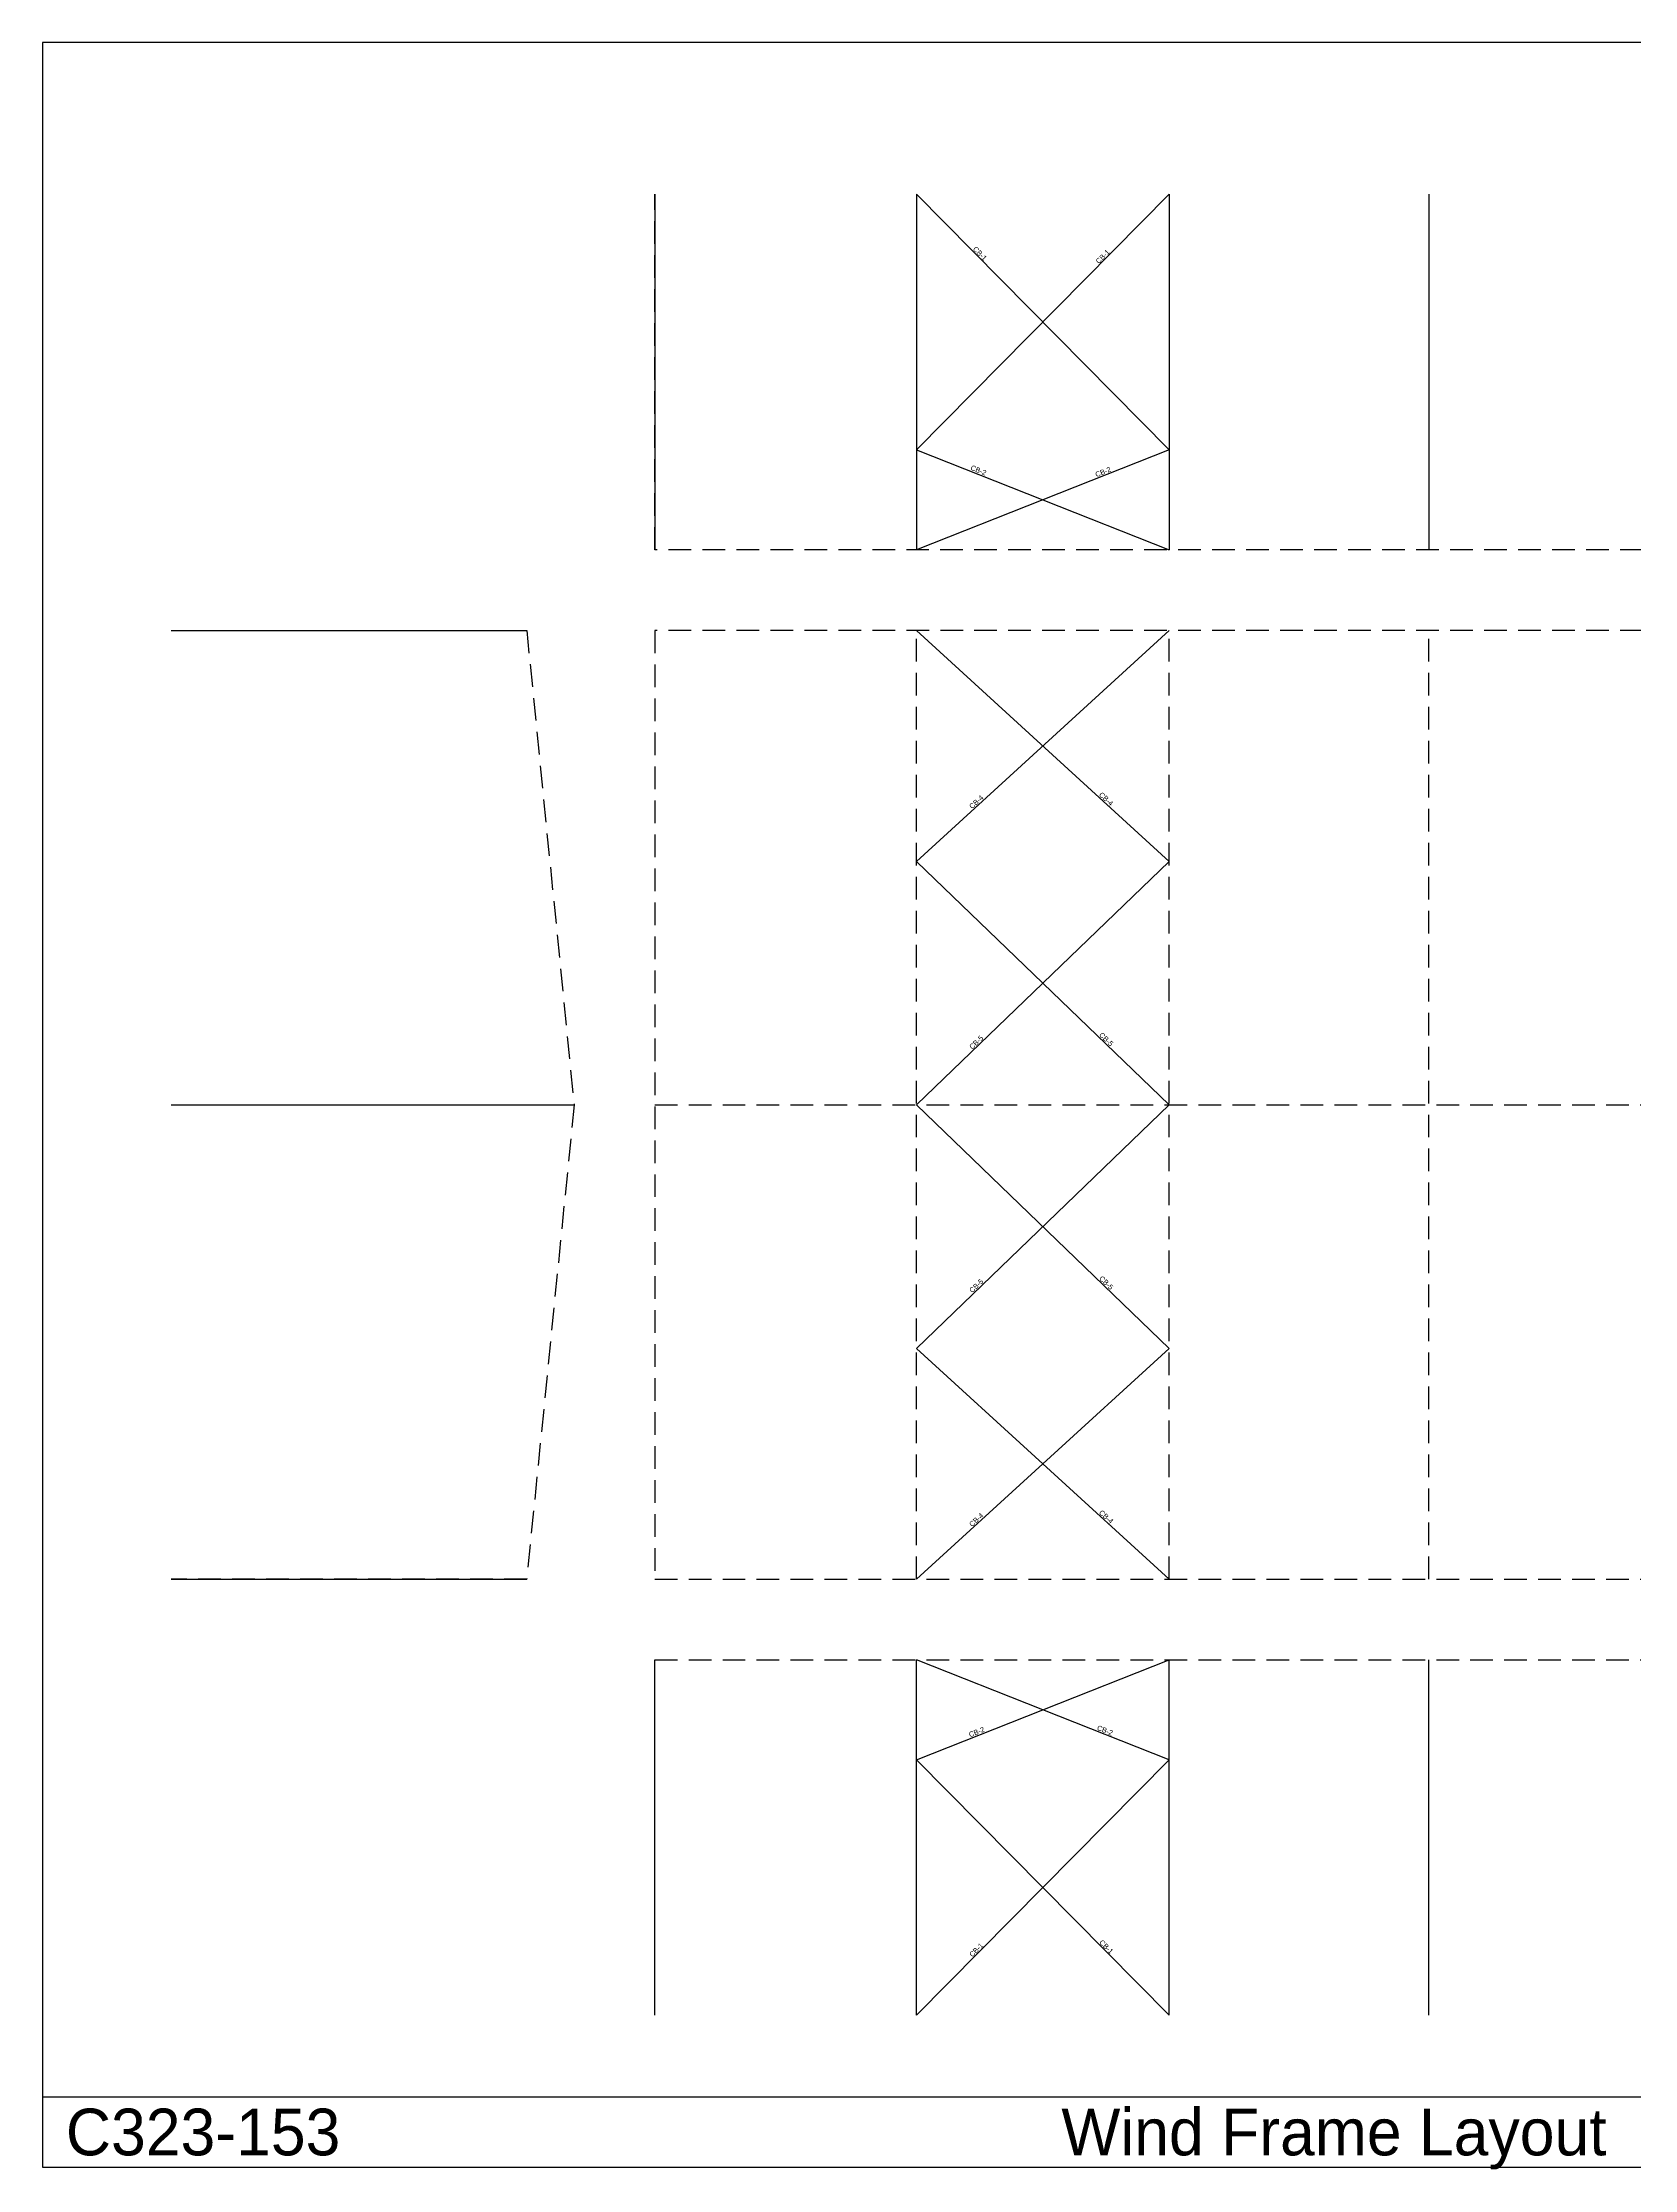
# Model space of a CAD drawing. Extents: x -14502 to 52587, y -13979 to 36394.
# Drawn here: x -14502 to 23210, y -13979 to 36394 of the extents above; entities that cross this region are included whole.
import ezdxf

# ---------------------------------------------------------------- set-up
doc = ezdxf.new("R2010")
doc.units = 0
doc.linetypes.add('CONTIN', pattern=[0])
doc.linetypes.add('DASHED', pattern=[805.05, 536.7, -268.35])
doc.layers.get('0').update_dxf_attribs({"linetype": 'CONTIN'})
for name, color, linetype in [('16', 7, 'CONTIN'), ('23', 7, 'DASHED'), ('3', 7, 'CONTIN'), ('4', 5, 'CONTIN'), ('8', 5, 'DASHED')]:
    doc.layers.add(name, color=color, linetype=linetype)

msp = doc.modelspace()

# ---------------------------------------------------------------- linework, layer by layer
for p, q in [((52586.668, 36394.324), (-14501.67, 36394.324)), ((-14501.67, 36394.324), (-14501.67, -13921.93)), ((-14501.67, -12261.493), (52586.668, -12261.493)), ((-14501.67, -13921.93), (52586.668, -13921.93))]:
    msp.add_line(p, q)
at = {"layer": '23'}
for p, q in [((6200, 0), (6200, 22470)), ((12190, 0), (12190, 22470)), ((18335, 0), (18335, 22470))]:
    msp.add_line(p, q, dxfattribs=at)
at = {"layer": '3'}
for p, q in [((12190.002, 32800.289), (6199.603, 26750.684)), ((6200.003, 32800.684), (12189.604, 26750.287)), ((12189.604, 26750.287), (6199.448, 24380.682)), ((6199.603, 26750.684), (12189.446, 24380.289)), ((6200, 22470), (12190, 17001.799)), ((12190, 22470), (6200, 17001.799)), ((6200, 17001.799), (12190, 11235)), ((12190, 17001.799), (6200, 11235)), ((6200, 11235), (12190, 5468.2)), ((12190, 11235), (6200, 5468.2)), ((6200, 5468.2), (12190, 0)), ((12190, 5468.2), (6200, 0)), ((6200, -4278.7), (12190, -1908.7)), ((12190, -4278.7), (6200, -1908.7)), ((6200, -10328.699), (12190, -4278.7)), ((12190, -10328.699), (6200, -4278.7))]:
    msp.add_line(p, q, dxfattribs=at)
at = {"layer": '4'}
for p, q in [((0.003, 32801.094), (-0.552, 24381.092)), ((6200.003, 32800.684), (6199.448, 24380.682)), ((12190.002, 32800.289), (12189.446, 24380.289)), ((18335.002, 32799.883), (18334.447, 24379.883)), ((-11452.2, 22470), (-3032.2, 22470)), ((-11452.201, 11235), (-1908.701, 11234.999)), ((-11452.201, 0), (-3032.201, 0)), ((0, -10328.699), (0, -1908.7)), ((6200, -10328.699), (6200, -1908.7)), ((12190, -10328.699), (12190, -1908.7)), ((18335, -10328.699), (18335, -1908.7))]:
    msp.add_line(p, q, dxfattribs=at)
at = {"layer": '8'}
for p, q in [((-0.555, 24381.092), (0, 32801.094)), ((36284.445, 24378.697), (-0.555, 24381.092)), ((-11452.2, 22470), (-3032.2, 22470)), ((-3032.2, 22470), (-1908.701, 11234.999)), ((0, 22470), (0, 0)), ((36285, 22470), (0, 22470)), ((-1908.701, 11234.999), (-3032.201, 0)), ((0, 11235), (36285, 11235)), ((-3032.201, 0), (-11452.201, 0)), ((0, 0), (36285, 0)), ((0, -10328.699), (0, -1908.7)), ((0, -1908.7), (36285, -1908.7))]:
    msp.add_line(p, q, dxfattribs=at)

# ---------------------------------------------------------------- texts
for s, p in [('C323-153', (-13948.19, -13645.19)), ('Wind Frame Layout', (9633.36, -13645.19))]:
    msp.add_text(s, height=1106.958).set_placement(p)
at = {"layer": '16'}
for s, rotation, p in [('CB-1', 314.711, (7525.857, 31491.854)), ('CB-1', 45.282, (10520.832, 31145.1)), ('CB-2', 338.409, (7470.334, 26278.291)), ('CB-2', 21.583, (10465.32, 26098.67)), ('CB-4', 42.393, (7517.414, 18234.93)), ('CB-4', -42.393, (10512.414, 18563.729)), ('CB-5', 43.912, (7521.837, 12538.063)), ('CB-5', -43.912, (10516.837, 12876.298)), ('CB-5', 43.912, (7521.837, 6771.263)), ('CB-5', -43.912, (10516.837, 7109.497)), ('CB-4', 42.393, (7517.414, 1233.131)), ('CB-4', -42.393, (10512.414, 1561.928)), ('CB-2', 21.587, (7470.763, -3745.43)), ('CB-2', 338.413, (10465.763, -3566.009)), ('CB-1', 314.714, (10520.94, -8612.441)), ('CB-1', 45.286, (7525.94, -8958.997))]:
    msp.add_text(s, height=121.92, rotation=rotation, dxfattribs=at).set_placement(p)

doc.saveas('drawing.dxf')
